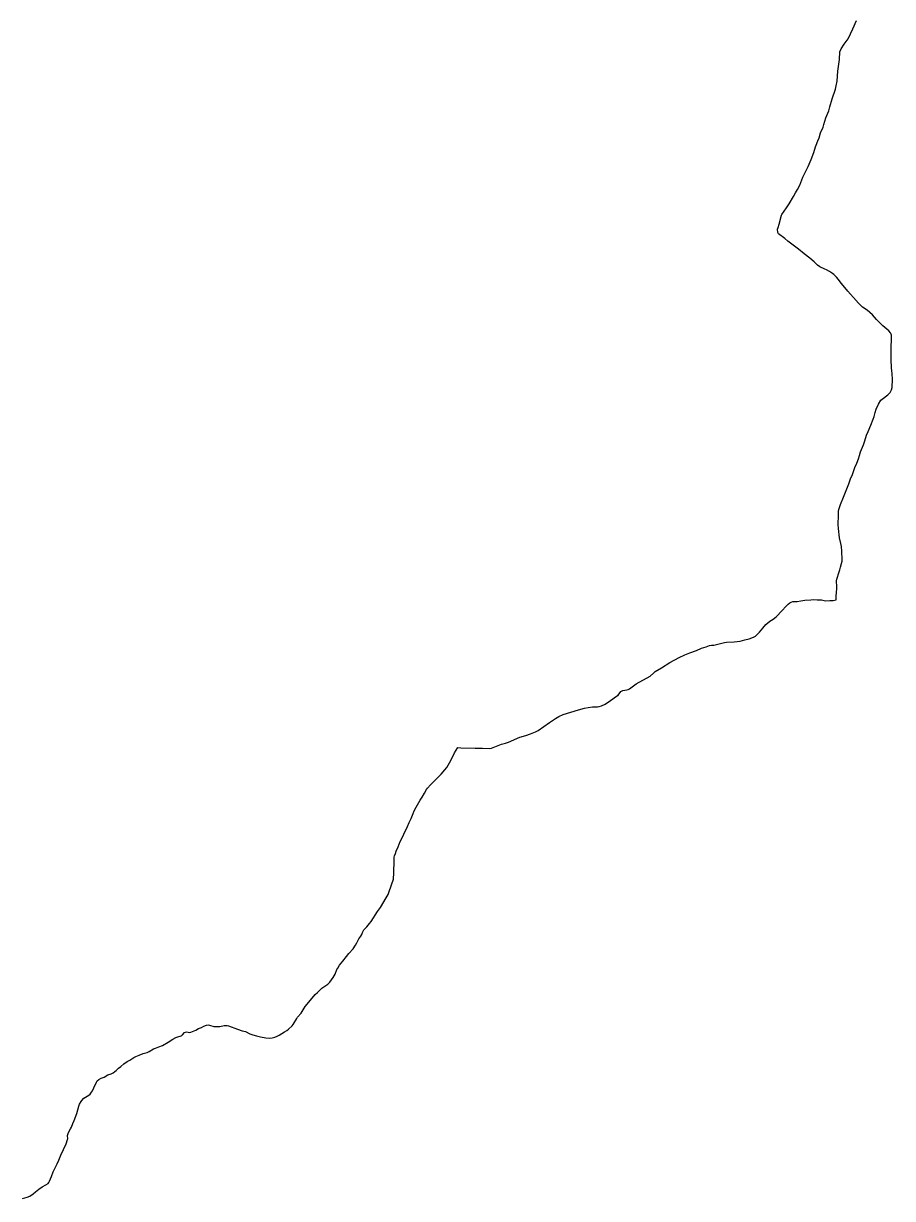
# Model space of a CAD drawing. Extents: x 1197506 to 1206978, y 6141540 to 6151741.
# Drawn here: x 1201942 to 1205781, y 6142551 to 6147742 of the extents above; entities that cross this region are included whole.
import ezdxf

# ---------------------------------------------------------------- set-up
doc = ezdxf.new("R2010")
doc.units = 0
doc.linetypes.add('CONTINU', pattern=[0])
doc.layers.add('1SECTION', color=7, linetype='CONTINU')

msp = doc.modelspace()

# ---------------------------------------------------------------- linework, layer by layer
at = {"layer": '1SECTION'}
msp.add_lwpolyline([(1201938.63, 6142550.53), (1201959.35, 6142556.62), (1201970.14, 6142561.52), (1201985.77, 6142571.69), (1201995.77, 6142579.41), (1202010.69, 6142591.95), (1202024.26, 6142601.88), (1202040.83, 6142610.54), (1202050.92, 6142617.2), (1202054.42, 6142620.81), (1202057.7, 6142626.6), (1202066.42, 6142647.86), (1202074.17, 6142668.58), (1202078.98, 6142679.5), (1202091.39, 6142703.74), (1202098.36, 6142719.54), (1202107.84, 6142741.69), (1202119.3, 6142766.56), (1202130.61, 6142792.53), (1202137.46, 6142810.98), (1202138.08, 6142814.74), (1202137.2, 6142828.67), (1202137.88, 6142832.92), (1202140.87, 6142842.1), (1202150.64, 6142857.7), (1202154.12, 6142864.97), (1202160.18, 6142881.68), (1202166.58, 6142895.88), (1202177.61, 6142925.48), (1202186.58, 6142958.29), (1202190.39, 6142967.2), (1202196.54, 6142979.13), (1202199.67, 6142983.91), (1202208.89, 6142993.53), (1202230.38, 6143006.91), (1202236.52, 6143011.92), (1202242.62, 6143019.6), (1202246.53, 6143025.68), (1202252.86, 6143039.22), (1202264.25, 6143063.93), (1202268.57, 6143070.38), (1202274.8, 6143075.83), (1202285.94, 6143081.68), (1202299.16, 6143086.8), (1202315.02, 6143096.91), (1202329.66, 6143101.44), (1202338.2, 6143105.82), (1202345.58, 6143110.98), (1202351.91, 6143116.15), (1202361.9, 6143125.65), (1202372.95, 6143134.43), (1202384.98, 6143145.76), (1202399.91, 6143155.13), (1202412.46, 6143161.97), (1202429.78, 6143174.07), (1202438.19, 6143178.64), (1202445.61, 6143181.41), (1202453.52, 6143183.66), (1202471.46, 6143191.18), (1202488.8, 6143195.96), (1202496.89, 6143199.74), (1202517.29, 6143211.1), (1202525.8, 6143213.99), (1202540.34, 6143220.85), (1202556.87, 6143226.85), (1202581.46, 6143241.87), (1202601.41, 6143254.53), (1202615.35, 6143261.78), (1202623.69, 6143265.02), (1202638.31, 6143269.3), (1202641.25, 6143271.01), (1202644.54, 6143273.14), (1202653.99, 6143283.36), (1202658.05, 6143285.48), (1202663.51, 6143286.19), (1202676.35, 6143283.81), (1202682.24, 6143285.44), (1202703.26, 6143294.55), (1202715.42, 6143300.88), (1202729.16, 6143306.59), (1202739.67, 6143311.86), (1202751.21, 6143316.11), (1202758.18, 6143317.46), (1202764.51, 6143316.45), (1202783.21, 6143310.95), (1202788.47, 6143309.93), (1202796.63, 6143309.74), (1202809.49, 6143310.88), (1202828.31, 6143314.61), (1202836.39, 6143315.35), (1202842.34, 6143314.9), (1202847.94, 6143313.75), (1202887.47, 6143298.32), (1202908.04, 6143292.03), (1202922.5, 6143288.07), (1202942.36, 6143278.33), (1202954.94, 6143273.99), (1202970.97, 6143268.81), (1202988.73, 6143264.54), (1203012.23, 6143260.37), (1203026.86, 6143259.6), (1203040.67, 6143260.53), (1203052.48, 6143263.57), (1203063.47, 6143267.69), (1203071.64, 6143271.95), (1203095.06, 6143287.49), (1203105.14, 6143293), (1203112.37, 6143298.78), (1203128.65, 6143313.36), (1203134.04, 6143319.89), (1203149.21, 6143346.48), (1203153.41, 6143351.92), (1203169.32, 6143369.09), (1203182.27, 6143391.21), (1203187.12, 6143398.71), (1203196.15, 6143408.78), (1203208.02, 6143425.79), (1203217.09, 6143436.1), (1203230.82, 6143451.97), (1203241.04, 6143460.74), (1203253.85, 6143473.45), (1203260.73, 6143479.38), (1203286.45, 6143497.65), (1203295.74, 6143506.38), (1203310.01, 6143527.53), (1203318.39, 6143541.32), (1203326.75, 6143561.6), (1203330.4, 6143568.65), (1203338.59, 6143581.85), (1203353.03, 6143598.91), (1203369.3, 6143619.98), (1203379.51, 6143632.69), (1203398.38, 6143654.07), (1203408.22, 6143670.49), (1203415.16, 6143680.42), (1203423.89, 6143697.15), (1203433.16, 6143709.33), (1203436.27, 6143716.55), (1203439.38, 6143725.69), (1203446.45, 6143737.17), (1203458.39, 6143751.26), (1203471.28, 6143765.15), (1203478.16, 6143774.11), (1203505.41, 6143818.78), (1203518.92, 6143836.79), (1203543.65, 6143878.23), (1203552.52, 6143893.53), (1203558.31, 6143907.42), (1203576.54, 6143961.91), (1203577.8, 6143989.79), (1203579.01, 6144043.64), (1203580.01, 6144058.05), (1203581.65, 6144064.84), (1203585.71, 6144074.24), (1203589.18, 6144084.66), (1203598.05, 6144104.1), (1203606.54, 6144127.35), (1203613.76, 6144141.53), (1203623.12, 6144160.55), (1203638.89, 6144193.42), (1203646.05, 6144212.27), (1203655.23, 6144229.99), (1203663.06, 6144251.97), (1203668.15, 6144263.08), (1203677.28, 6144279.94), (1203688.95, 6144299.76), (1203694.66, 6144310.76), (1203702.83, 6144324.03), (1203713.95, 6144340.85), (1203722.37, 6144357.25), (1203726.59, 6144363.29), (1203740.52, 6144378.45), (1203764.28, 6144402.12), (1203786.94, 6144425.55), (1203803.47, 6144444.75), (1203811.62, 6144455.28), (1203817.81, 6144464.32), (1203830.11, 6144485.01), (1203846.57, 6144519.17), (1203861.58, 6144542.92), (1203874.45, 6144542.02), (1203937.81, 6144539.66), (1203969.18, 6144540.17), (1204000.19, 6144539.26), (1204009.26, 6144540.45), (1204053.56, 6144557.37), (1204070.79, 6144562.2), (1204084.29, 6144566.99), (1204135.3, 6144588.13), (1204161.88, 6144596.18), (1204182.55, 6144603.43), (1204204.58, 6144612.32), (1204215.09, 6144617.99), (1204265.96, 6144652.89), (1204292.37, 6144671.53), (1204306.92, 6144679.65), (1204326.47, 6144688.2), (1204394.66, 6144709.73), (1204420.04, 6144716.48), (1204436.38, 6144719.8), (1204456.09, 6144723.45), (1204467.77, 6144723.5), (1204477.12, 6144722.73), (1204485.75, 6144723.78), (1204495.05, 6144726.6), (1204512.33, 6144734.72), (1204535.41, 6144750.47), (1204562.45, 6144769.45), (1204568.54, 6144774.45), (1204580.47, 6144789.95), (1204584.31, 6144792.47), (1204590.27, 6144795.12), (1204607.37, 6144797.31), (1204613.35, 6144799.18), (1204619.64, 6144802.24), (1204648.81, 6144823.81), (1204710.52, 6144857.98), (1204724.59, 6144872.1), (1204733.12, 6144879.22), (1204760.68, 6144895.46), (1204796.82, 6144918.29), (1204837.87, 6144941.21), (1204863.11, 6144952.62), (1204885.22, 6144961.54), (1204914.58, 6144972.07), (1204937.68, 6144982.64), (1204958.46, 6144988.35), (1204972.5, 6144993.63), (1204981.49, 6144995.07), (1204991.75, 6144995.48), (1205003.72, 6144997.54), (1205038.86, 6145007.23), (1205048.14, 6145008.76), (1205081.87, 6145010.24), (1205108.63, 6145012.54), (1205128.71, 6145019.17), (1205147.55, 6145023.64), (1205166.72, 6145030), (1205176.16, 6145034.81), (1205181.96, 6145040.73), (1205193.23, 6145053.35), (1205208.19, 6145070.7), (1205221.28, 6145086.2), (1205230.63, 6145094.48), (1205239.54, 6145101.44), (1205254.47, 6145110.04), (1205267.62, 6145120.2), (1205293.51, 6145148.42), (1205309.23, 6145166.32), (1205320.07, 6145176.56), (1205327.53, 6145182.8), (1205332.89, 6145185.53), (1205340.13, 6145187.58), (1205348.27, 6145188.49), (1205359.66, 6145188.64), (1205376.52, 6145191.64), (1205394.03, 6145194.25), (1205420.5, 6145195.9), (1205432.85, 6145196.92), (1205447.89, 6145194.79), (1205459.38, 6145195.12), (1205466.61, 6145194.79), (1205484.28, 6145190.89), (1205503.76, 6145192.76), (1205519.3, 6145193.1), (1205532.03, 6145194.93), (1205532.08, 6145196.47), (1205532.09, 6145212.47), (1205533.12, 6145227.1), (1205535.03, 6145247.07), (1205534.55, 6145261.58), (1205533.61, 6145271.07), (1205533.3, 6145279.46), (1205534.94, 6145286.88), (1205537.46, 6145295), (1205542.92, 6145310.19), (1205548.45, 6145327.84), (1205551.18, 6145339.49), (1205555.9, 6145355.68), (1205558.35, 6145366.06), (1205559.12, 6145372.57), (1205556.5, 6145410.13), (1205554.9, 6145431.13), (1205552.62, 6145444.34), (1205547.28, 6145469.36), (1205541.75, 6145511.1), (1205540.61, 6145528.72), (1205541.5, 6145541.21), (1205542.27, 6145556.9), (1205541.74, 6145569.98), (1205542.28, 6145586.86), (1205543.85, 6145595.3), (1205551.76, 6145616.43), (1205564.59, 6145649.64), (1205579.57, 6145685.23), (1205587.75, 6145707.92), (1205595.99, 6145730.68), (1205603.72, 6145749.07), (1205614.84, 6145780.07), (1205623.54, 6145799.77), (1205630.61, 6145818.13), (1205635.12, 6145832.55), (1205639.72, 6145848.97), (1205653.14, 6145880.39), (1205658.58, 6145897.28), (1205666.3, 6145922.9), (1205672.96, 6145939.56), (1205685.39, 6145967.3), (1205695.96, 6145993.51), (1205700.26, 6146005.5), (1205704.76, 6146022.88), (1205709.4, 6146037.74), (1205718.7, 6146059.56), (1205729.92, 6146077.28), (1205735.27, 6146082.6), (1205759.89, 6146101.71), (1205771.01, 6146111.06), (1205776.29, 6146123.38), (1205778.9, 6146133.15), (1205779.68, 6146142.6), (1205780.22, 6146161.42), (1205780.87, 6146172.38), (1205779.34, 6146192.99), (1205777.82, 6146209.69), (1205777.17, 6146217.36), (1205776.75, 6146233.12), (1205775.73, 6146244.48), (1205775.1, 6146272.65), (1205774.72, 6146315.61), (1205776.57, 6146341.79), (1205775.89, 6146364.8), (1205774.99, 6146369.65), (1205772.01, 6146374.63), (1205764.68, 6146383.49), (1205738.37, 6146405.63), (1205710.2, 6146434.48), (1205692.84, 6146454.37), (1205669.03, 6146475.27), (1205648.62, 6146489.22), (1205631.28, 6146506.58), (1205608.2, 6146530.98), (1205596.05, 6146545.58), (1205583.33, 6146559.93), (1205570.87, 6146575.46), (1205554.25, 6146594.1), (1205541.67, 6146610.64), (1205533.65, 6146620.47), (1205521.42, 6146633.29), (1205516.11, 6146637.8), (1205503.27, 6146645.67), (1205488.77, 6146653.96), (1205482.36, 6146657.01), (1205460.42, 6146666.06), (1205450.32, 6146674.75), (1205435.34, 6146688.93), (1205415.92, 6146704.35), (1205390.9, 6146724.51), (1205366.33, 6146744.31), (1205318.12, 6146780.64), (1205305.53, 6146791.69), (1205278.05, 6146812.53), (1205273.77, 6146817.72), (1205273.09, 6146833.14), (1205275.14, 6146840.82), (1205280.51, 6146854.86), (1205291.09, 6146894.81), (1205292.78, 6146898.48), (1205313.28, 6146927.03), (1205324.93, 6146945.26), (1205343.96, 6146977.09), (1205352.73, 6146993.32), (1205361.28, 6147007.71), (1205371.2, 6147027.51), (1205385.08, 6147062.35), (1205401.58, 6147095.52), (1205408.01, 6147109.88), (1205421.62, 6147141.33), (1205432.77, 6147171.24), (1205440.75, 6147196.76), (1205443.67, 6147204.97), (1205451.62, 6147223.22), (1205456.29, 6147236.68), (1205463.08, 6147258.29), (1205474.06, 6147284.03), (1205478.04, 6147296.33), (1205487.14, 6147325.65), (1205499.62, 6147356.61), (1205504.73, 6147373.81), (1205514.16, 6147409.27), (1205528.81, 6147451.62), (1205532.21, 6147466.54), (1205535.86, 6147487.11), (1205539.84, 6147531.56), (1205546.3, 6147582.62), (1205548.34, 6147616.99), (1205554.21, 6147629.46), (1205567.01, 6147651.08), (1205584.66, 6147674.83), (1205584.66, 6147674.83), (1205605.48, 6147718.1), (1205621.3, 6147754.83)], dxfattribs=at)

doc.saveas('drawing.dxf')
